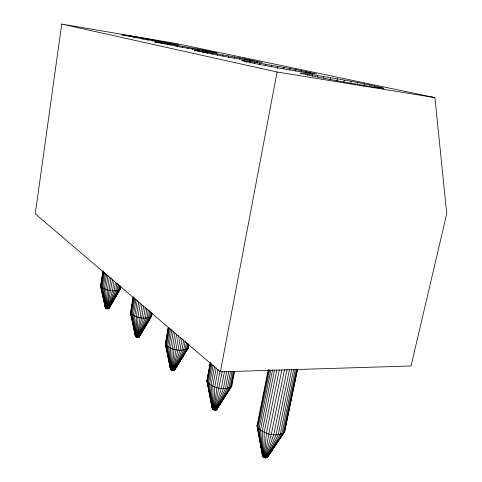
<?xml version="1.0" encoding="UTF-8"?>
<svg xmlns="http://www.w3.org/2000/svg" width="482" height="482" viewBox="0 0 482 482"><rect width="100%" height="100%" fill="white"/><g stroke="black" fill="none" stroke-linecap="round" stroke-linejoin="round"><path stroke-width="0.72" d="M297.46 369.646L284.567 431.806L267.305 457.496L265.516 457.876L263.901 457.454L264.232 432.24L276.849 369.971M188.944 344.124L187.986 348.468L174.502 370.254L171.767 370.333L172.116 348.721L174.858 333.176M108.854 308.576L120.313 288.742L108.854 308.576L106.63 308.715L107.365 289.827L109.366 277.246M231.758 384.534L231.709 386.196L216.599 409.712L215.508 410.14L213.683 409.869L214.785 386.871L218.111 369.248M152.059 313.24L151.559 316.204L139.111 336.93L136.774 337.135L138.021 317.156L140.37 303.088M139.111 336.93L148.938 320.114M136.774 337.135L135.472 336.382L130.526 312.396L130.911 311.878M264.287 457.605L266.474 433.089L279.289 370.025M172.092 370.429L174.02 349.251L176.641 334.442M106.92 308.775L109.053 290.176L111.059 277.596M130.526 312.396L135.472 336.382M214.044 409.977L216.906 387.48L220.099 370.58M267.305 457.496L267.257 456.743M61.732 24.1L35.264 213.827L220.376 371.845L411.038 365.989L446.736 213.743L434.933 97.617L175.936 43.476L61.732 24.1L277.084 71.993L434.933 97.617M137.087 337.201L141.961 304.949M263.901 457.454L262.66 456.279L258.852 434.252M134.008 38.024L134.231 36.602L121.151 34.704L147.004 39.723L178.671 44.874L134.231 36.602M102.973 271.336L100.636 286.206L105.474 308.064L106.63 308.715M105.504 308.161L100.636 286.206L103.088 270.878M103.244 271.288L100.816 286.736C105.956 290.556 114.463 292.273 120.235 289.236L120.717 286.272M101.75 281.578L101.979 280.096M102.214 278.614L102.449 277.138M103.732 271.818L101.298 287.284L105.588 308.263M104.498 272.354L102.057 287.85L105.721 308.366M105.413 273.625L103.082 288.399L105.895 308.462M142.949 39.536L143.172 38.114M106.673 274.137L104.335 288.923L106.112 308.558M108.004 275.349L105.775 289.405L106.359 308.643M147.757 40.367L147.98 38.952M112.559 279.343L107.215 308.823M114.047 281.006L112.511 290.622L107.51 308.848M152.619 41.229L152.848 39.813M115.469 282.572L114.168 290.7L107.799 308.86M116.897 283.302L115.71 290.682L108.064 308.854M118.156 283.928L117.084 290.562L108.299 308.829M119.09 285.199L118.259 290.351L108.504 308.787M119.904 285.645L119.193 290.056L108.667 308.733M120.458 285.965L119.855 289.676L108.787 308.661M161.964 42.922L162.193 41.506M167.573 45.218L167.814 43.772L154.716 41.952L183.835 47.622L216.906 52.942L202.53 49.905L167.814 43.772M169.941 44.434L170.176 43.006M133.159 296.647L130.459 312.981L135.52 336.496M131.152 310.396L131.399 308.92M131.64 307.438L132.255 303.738M132.502 302.262L132.743 300.78M132.99 299.304L133.231 297.822M133.387 297.424L130.712 313.607C136.111 317.795 145.636 320.048 151.559 316.204M134.092 297.31L131.291 314.252L135.617 336.611M134.852 298.671L132.158 314.903L135.767 336.731M177.051 46.808L177.286 45.368M136.008 299.286L133.309 315.541L135.966 336.846M137.28 300.605L134.701 316.138L136.207 336.954M138.756 301.883L136.286 316.686L136.478 337.051M182.202 47.7L182.443 46.266M143.708 305.98L141.714 317.825L137.406 337.249M187.444 48.628L187.685 47.194M145.305 307.643L143.558 318L137.719 337.273M146.944 308.45L145.323 318.06L138.027 337.286M148.329 309.884L146.95 318.012L138.304 337.267M192.631 49.562L192.878 48.128M149.649 310.468L148.396 317.843L138.557 337.237M150.613 311.679L149.613 317.566L138.768 337.183M151.312 312.788L150.559 317.198L138.93 337.111M151.848 313.029L151.215 316.734L139.051 337.026M151.583 315.62L151.957 313.402M197.626 50.477L197.873 49.037M257.774 423.913L257.027 425.775L262.66 456.279M202.283 51.351L202.53 49.905M202.922 52.966L203.163 51.55L207.399 52.225L245.085 58.882L262.184 62.485L227.709 57.033L194.294 50.381L203.163 51.55M206.471 52.152L206.724 50.706M207.158 53.635L207.399 52.225M172.429 370.501L178.515 335.605M211.96 54.502L212.219 53.02M171.767 370.333L170.616 369.549L165.434 344.383L168.272 327.405M168.411 327.332L165.434 344.383L170.676 369.688M264.69 457.725L268.854 433.794L281.862 369.965M165.766 343.045L167.447 333.448M167.706 331.971L168.477 327.537M168.869 327.489L165.784 345.124C171.532 349.896 181.238 352.065 187.986 348.468L188.787 344.021M217.213 55.388L217.472 53.912M169.574 328.224L166.477 345.895L170.797 369.827M170.598 328.959L167.495 346.66L170.971 369.965M171.911 329.676L168.796 347.402L171.2 370.104M173.351 331.086L170.357 348.094L171.465 370.224M222.762 56.352L223.021 54.876M228.45 57.352L228.709 55.882M180.28 337.394L178.039 349.98L172.779 370.55M182.136 338.316L180.027 350.155L173.116 370.58M183.763 339.84L181.907 350.191L173.442 370.586M234.125 58.376L234.385 56.9M185.221 341.232L183.63 350.095L173.737 370.562M186.468 342.491L185.142 349.86L174.002 370.519M187.456 343.618L186.395 349.504L174.219 370.447M188.281 343.895L187.353 349.034L174.388 370.363M239.626 59.388L239.897 57.912M188.486 345.636L188.281 347.817L174.502 370.254M244.814 60.364L245.085 58.882M246.483 62.521L246.742 61.112L254.773 62.341L295.972 69.613L316.65 73.975L305.317 72.589L280.873 68.432L255.647 63.732L241.844 60.63L246.742 61.112M249.555 61.196L249.809 59.786M250.08 63.118L250.351 61.648M254.502 63.805L254.773 62.341M257.069 62.714L257.334 61.298M259.599 64.636L259.87 63.172M265.233 65.582L265.504 64.124M210.357 362.356L206.911 380.858L212.345 408.941L213.683 409.869M210.345 363.091L206.911 380.858L212.345 408.941M210.435 363.356L207.013 381.714C212.435 388.124 224.558 390.914 231.709 386.196L234.632 371.351M211.068 363.482L207.501 382.618L212.429 409.11M211.935 364.368L208.351 383.545L212.58 409.278M213.14 365.254L209.55 384.461L212.785 409.441M214.52 366.838L211.05 385.341L213.044 409.598M271.233 66.612L271.511 65.16M216.261 367.808L212.815 386.154L213.345 409.742M277.313 68.438L277.722 66.257M220.376 371.845L277.084 71.993M222.31 371.056L214.418 410.062M224.522 371.387L221.31 388.281L214.791 410.116M283.711 68.836L283.988 67.384M226.679 371.562L223.455 388.45L215.159 410.14M228.703 371.58L225.48 388.45L215.508 410.14M230.565 371.279L227.305 388.287L215.822 410.104M232.005 371.724L228.884 387.968L216.093 410.043M289.845 69.968L290.128 68.516M233.288 371.291L230.173 387.504L216.322 409.953M234.095 371.465L231.119 386.907L216.49 409.845M233.035 377.894L233.746 374.207M295.695 71.071L295.972 69.613M301.087 72.113L301.37 70.649M305.877 73.071L306.166 71.595M307.6 75.373L307.877 73.957C333.309 78.211 358.939 82.073 383.937 88.314L373.213 87.019L346.624 82.536L317.692 77.12L300.117 73.198L307.877 73.957M309.932 73.836L310.209 72.427M312.179 76.132L312.469 74.662M317.578 76.999L317.867 75.529M323.633 78.006L323.922 76.542M268.245 369.67L257.027 425.775L262.708 456.478M268.733 369.748L257.28 426.841C263.142 434.095 275.782 437.349 284.049 432.709L297.129 369.664M269.583 369.995L257.942 427.962L262.823 456.683M270.842 370.266L259.009 429.094L263.009 456.888M330.025 79.855L330.465 77.668M272.619 369.784L260.443 430.209L263.256 457.093M274.577 370.001L262.202 431.263L263.558 457.279M336.87 81.06L337.316 78.879M105.474 308.064L101.214 287.868M284.494 369.754L271.3 434.33L265.106 457.816M343.847 82.326L344.299 80.133M287.115 369.393L273.728 434.68L265.516 457.876M289.477 369.592L276.065 434.836L265.919 457.9M291.67 369.616L278.241 434.782L266.293 457.888M350.776 83.603L351.227 81.41M293.622 369.465L280.181 434.535L266.624 457.84M295.231 369.302L281.825 434.095L266.908 457.755M296.376 369.555L283.127 433.481L267.136 457.641M297.334 369.706L284.567 431.806L267.402 457.334M357.457 84.868L357.915 82.675M363.717 86.091L364.181 83.88M369.549 86.423L369.851 85.007M374.448 87.441L374.749 86.019M378.43 88.314L378.738 86.88M216.599 409.712L231.926 385.395M170.616 369.549L170.303 366.23M109.456 306.956L108.872 308.486M108.842 308.39L111.384 303.835M112.107 302.533L112.836 301.232M113.559 299.931L114.288 298.629M142.666 330.321L139.123 336.822M174.556 370.134L175.966 367.254M176.707 365.952L177.822 363.994M149.691 318.831L151.203 316.258M262.69 456.099L262.949 455.791M174.55 370.007L182.148 357.289M182.907 356.017L183.666 354.746M184.425 353.469L185.564 351.565M219.334 404.94L216.641 409.567M220.111 403.663L221.274 401.753M222.829 399.204L223.606 397.927M267.769 456.315L268.956 454.418M267.426 457.147L272.348 449.622M273.167 448.362L275.222 445.229M276.861 442.717L278.096 440.837M135.484 336.273L135.424 334.635M105.492 307.968L105.841 307.763M100.75 285.718L101.166 285.284M165.428 343.678L170.61 369.423M104.57 302.78L105.564 307.89M134.002 328.073L135.544 336.171M168.218 356.174L168.489 357.632M169.17 361.277L169.851 364.922M170.122 366.38L170.67 369.302M209.176 391.059L209.441 392.523M209.706 393.987L210.375 397.65M210.64 399.114L212.369 408.634M257.195 424.787L257.575 426.974M257.834 428.432L258.087 429.884M258.34 431.342L258.599 432.8M211.664 403.41L211.899 404.862M212.128 406.32L212.363 407.778M261.762 449.381L261.985 450.839M262.214 452.291L262.786 455.93"/></g></svg>
